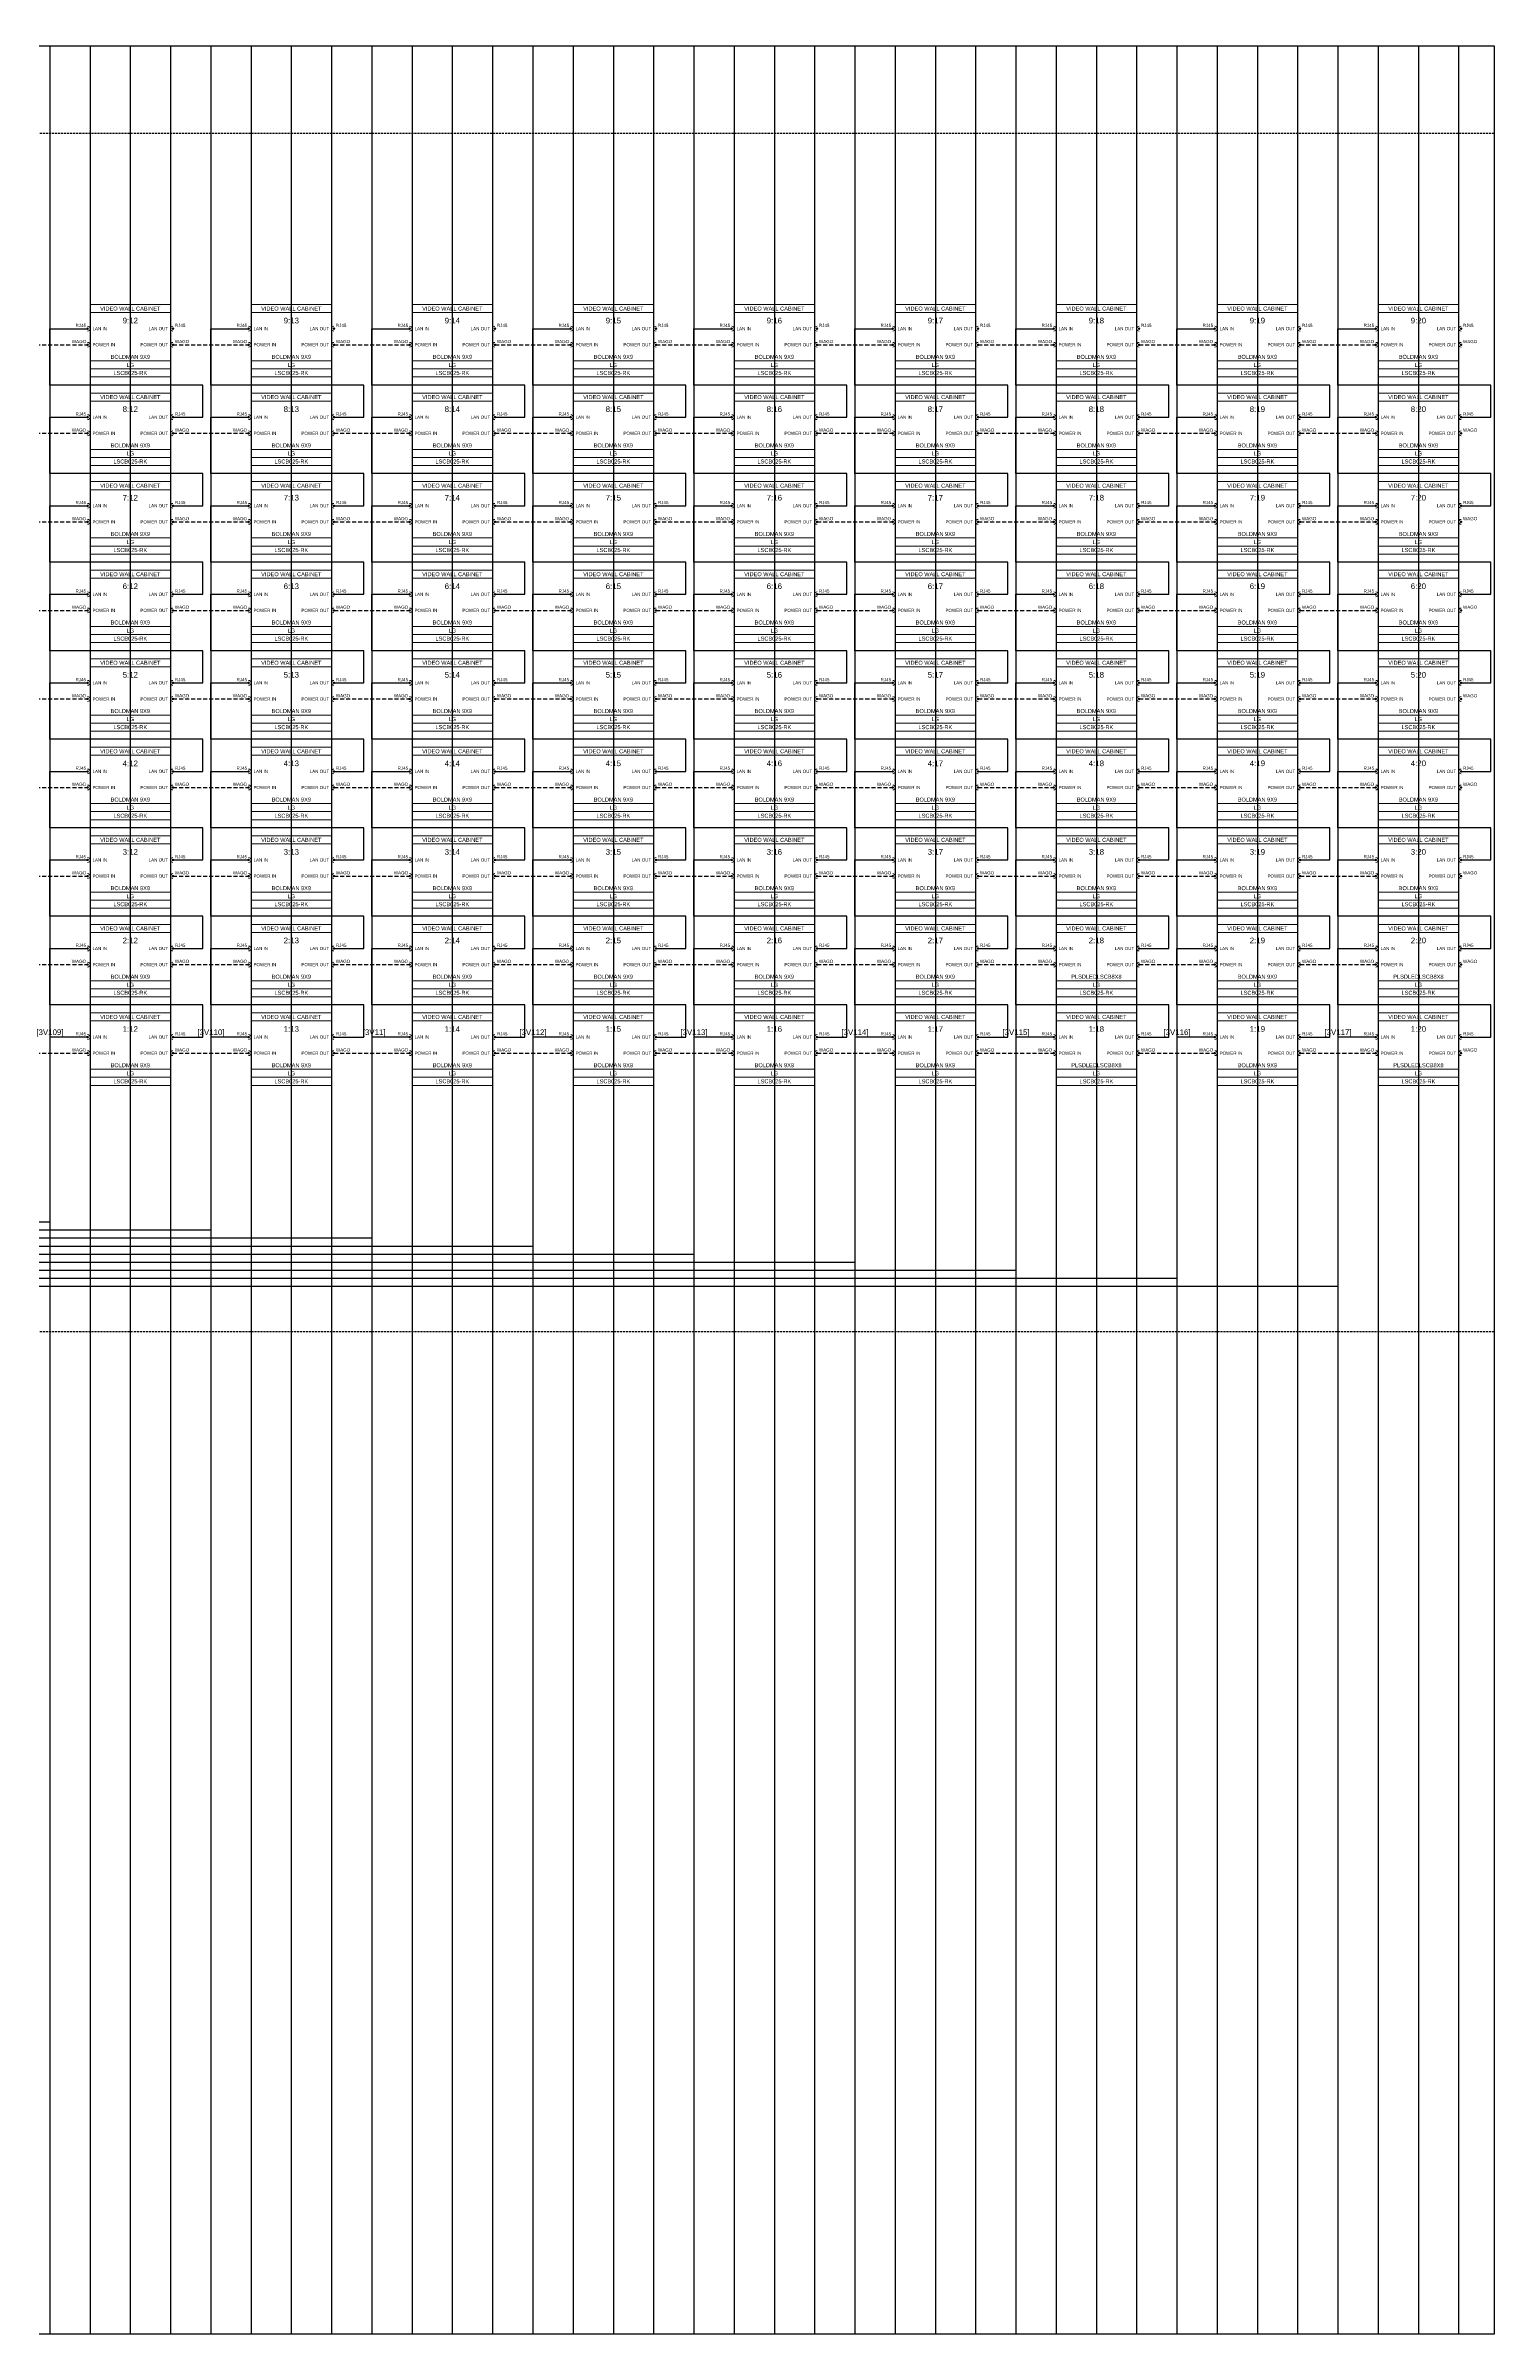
# Model space of a CAD drawing. Header units: millimetres. Extents: x -71336 to -35435, y -26189 to 22712.
# Drawn here: x -47351 to -46451, y -10971 to -9550 of the extents above; entities that cross this region are included whole.
import ezdxf
from ezdxf.enums import TextEntityAlignment as Align

# ---------------------------------------------------------------- set-up
doc = ezdxf.new("R2010")
doc.units = ezdxf.units.MM
doc.linetypes.add('DASHED', pattern=[0.75, 0.5, -0.25])
doc.linetypes.add('DASHED2', pattern=[0.375, 0.25, -0.125])
for name, color, linetype in [('SC - 3 Core Flex', 7, 'DASHED'), ('SC - Cat - Red - AV', 1, 'Continuous'), ('SC - Text', 7, 'Continuous')]:
    doc.layers.add(name, color=color, linetype=linetype)
doc.layers.add('SC - Equipment', color=7, linetype='Continuous', lineweight=13)
doc.layers.add('SC - Xlines', color=252, linetype='Continuous', plot=False)
doc.styles.get("Standard").update_dxf_attribs({"font": 'arial.ttf', "height": 35})

# ---------------------------------------------------------------- blocks, each defined once
blk = doc.blocks.new('LG LSCB025-RK - SCHEMATIC')
at = {"layer": 'SC - Equipment'}
for p, q in [((-25, 0), (25, 0)), ((-25, -45), (-25, 0)), ((25, 0), (25, -45)), ((25, -5), (-25, -5)), ((25, -35), (-25, -35)), ((25, -35), (-25, -35)), ((25, -40), (-25, -40)), ((25, -40), (-25, -40)), ((25, -40), (-25, -40)), ((25, -45), (-25, -45))]:
    blk.add_line(p, q, dxfattribs=at)
at = {"layer": 'SC - Equipment', "const_width": 0.7}
for points in [[(-26.1, -15, 1), (-26.9, -15, 1)], [(-26.1, -25, 1), (-26.9, -25, 1)], [(26.1, -15, -1), (26.9, -15, -1)], [(26.1, -25, -1), (26.9, -25, -1)]]:
    blk.add_lwpolyline(points, format="xyb", close=True, dxfattribs=at)
at = {"layer": 'SC - Equipment'}
for centre, start, end in [((-26.5, -15), 270, 90), ((26.5, -15), 90, 270), ((-26.5, -25), 270, 90), ((26.5, -25), 90, 270)]:
    blk.add_arc(centre, 1.5, start, end, dxfattribs=at)
at = {"ltscale": 5}
for tag, p in [('DESCRIPTION', (0, -2.5)), ('BRACKET', (0, -32.5)), ('MODEL', (0, -42.5)), ('MAKE', (0, -37.5))]:
    blk.add_attdef(tag, text='', height=2.5, dxfattribs=at).set_placement(p, align=Align.MIDDLE_CENTER)
at = {"ltscale": 5, "flags": 1}
for tag, p in [('ROOM_TYPE', (45, -5)), ('LOCATION', (45, -10)), ('RACK_EQUIPMENT_(Y/N)', (45, -15)), ('IP_(Y/N)', (45, -30)), ('AMP(@240V)', (45, -40)), ('WATT', (45, -45)), ('POE(WATT)', (45, -35)), ('WEIGHT(KG)', (45, -55)), ('BTU/H', (45, -50)), ('TRANSFORMER_TAPS', (45, -60))]:
    blk.add_attdef(tag, p, '', height=2.5, dxfattribs=at)
at = {"layer": 'SC - Equipment', "ltscale": 5, "char_height": 2}
for s, insert, width, attachment_point in [('RJ45', (-27.5, -13), 5.774, 6), ('LAN IN', (-23.5, -15), 23.5, 4), ('LAN OUT', (23.5, -15), 23.5, 6), ('RJ45', (27.7, -13), 3.746, 4), ('WAGO', (-27.5, -23), 5.774, 6), ('POWER IN', (-23.5, -25), 23.5, 4), ('POWER OUT', (23.5, -25), 23.5, 6), ('WAGO', (27.7, -23), 3.746, 4)]:
    blk.add_mtext(s, dxfattribs=dict(at, insert=insert, width=width, attachment_point=attachment_point))

msp = doc.modelspace()

# ---------------------------------------------------------------- linework, layer by layer
at = {"color": 31, "linetype": 'DASHED2', "ltscale": 5}
for p, q in [((-46451.06, -9604.215), (-48574.612, -9604.214)), ((-46451.06, -10348.666), (-48577.606, -10348.666))]:
    msp.add_line(p, q, dxfattribs=at)
at = {"layer": 'SC - 3 Core Flex', "ltscale": 5}
for points in [[(-47371.648, -9735.485), (-47324.648, -9735.485)], [(-47271.648, -9735.485), (-47224.648, -9735.485)], [(-47171.648, -9735.485), (-47124.648, -9735.485)], [(-47071.648, -9735.485), (-47024.648, -9735.485)], [(-46971.648, -9735.485), (-46924.648, -9735.485)], [(-46871.648, -9735.485), (-46824.648, -9735.485)], [(-46771.648, -9735.485), (-46724.648, -9735.485)], [(-46671.648, -9735.485), (-46624.648, -9735.485)], [(-46571.648, -9735.485), (-46524.648, -9735.485)], [(-47371.648, -9790.485), (-47324.648, -9790.485)], [(-47271.648, -9790.485), (-47224.648, -9790.485)], [(-47171.648, -9790.485), (-47124.648, -9790.485)], [(-47071.648, -9790.485), (-47024.648, -9790.485)], [(-46971.648, -9790.485), (-46924.648, -9790.485)], [(-46871.648, -9790.485), (-46824.648, -9790.485)], [(-46771.648, -9790.485), (-46724.648, -9790.485)], [(-46671.648, -9790.485), (-46624.648, -9790.485)], [(-46571.648, -9790.485), (-46524.648, -9790.485)], [(-47371.648, -9845.485), (-47324.648, -9845.485)], [(-47271.648, -9845.485), (-47224.648, -9845.485)], [(-47171.648, -9845.485), (-47124.648, -9845.485)], [(-47071.648, -9845.485), (-47024.648, -9845.485)], [(-46971.648, -9845.485), (-46924.648, -9845.485)], [(-46871.648, -9845.485), (-46824.648, -9845.485)], [(-46771.648, -9845.485), (-46724.648, -9845.485)], [(-46671.648, -9845.485), (-46624.648, -9845.485)], [(-46571.648, -9845.485), (-46524.648, -9845.485)], [(-47371.648, -9900.485), (-47324.648, -9900.485)], [(-47271.648, -9900.485), (-47224.648, -9900.485)], [(-47171.648, -9900.485), (-47124.648, -9900.485)], [(-47071.648, -9900.485), (-47024.648, -9900.485)], [(-46971.648, -9900.485), (-46924.648, -9900.485)], [(-46871.648, -9900.485), (-46824.648, -9900.485)], [(-46771.648, -9900.485), (-46724.648, -9900.485)], [(-46671.648, -9900.485), (-46624.648, -9900.485)], [(-46571.648, -9900.485), (-46524.648, -9900.485)], [(-47371.648, -9955.485), (-47324.648, -9955.485)], [(-47271.648, -9955.485), (-47224.648, -9955.485)], [(-47171.648, -9955.485), (-47124.648, -9955.485)], [(-47071.648, -9955.485), (-47024.648, -9955.485)], [(-46971.648, -9955.485), (-46924.648, -9955.485)], [(-46871.648, -9955.485), (-46824.648, -9955.485)], [(-46771.648, -9955.485), (-46724.648, -9955.485)], [(-46671.648, -9955.485), (-46624.648, -9955.485)], [(-46571.648, -9955.485), (-46524.648, -9955.485)], [(-47371.648, -10010.485), (-47324.648, -10010.485)], [(-47271.648, -10010.485), (-47224.648, -10010.485)], [(-47171.648, -10010.485), (-47124.648, -10010.485)], [(-47071.648, -10010.485), (-47024.648, -10010.485)], [(-46971.648, -10010.485), (-46924.648, -10010.485)], [(-46871.648, -10010.485), (-46824.648, -10010.485)], [(-46771.648, -10010.485), (-46724.648, -10010.485)], [(-46671.648, -10010.485), (-46624.648, -10010.485)], [(-46571.648, -10010.485), (-46524.648, -10010.485)], [(-47371.648, -10065.485), (-47324.648, -10065.485)], [(-47271.648, -10065.485), (-47224.648, -10065.485)], [(-47171.648, -10065.485), (-47124.648, -10065.485)], [(-47071.648, -10065.485), (-47024.648, -10065.485)], [(-46971.648, -10065.485), (-46924.648, -10065.485)], [(-46871.648, -10065.485), (-46824.648, -10065.485)], [(-46771.648, -10065.485), (-46724.648, -10065.485)], [(-46671.648, -10065.485), (-46624.648, -10065.485)], [(-46571.648, -10065.485), (-46524.648, -10065.485)], [(-47371.648, -10120.485), (-47324.648, -10120.485)], [(-47271.648, -10120.485), (-47224.648, -10120.485)], [(-47171.648, -10120.485), (-47124.648, -10120.485)], [(-47071.648, -10120.485), (-47024.648, -10120.485)], [(-46971.648, -10120.485), (-46924.648, -10120.485)], [(-46871.648, -10120.485), (-46824.648, -10120.485)], [(-46771.648, -10120.485), (-46724.648, -10120.485)], [(-46671.648, -10120.485), (-46624.648, -10120.485)], [(-46571.648, -10120.485), (-46524.648, -10120.485)], [(-47371.648, -10175.485), (-47324.648, -10175.485)], [(-47271.648, -10175.485), (-47224.648, -10175.485)], [(-47171.648, -10175.485), (-47124.648, -10175.485)], [(-47071.648, -10175.485), (-47024.648, -10175.485)], [(-46971.648, -10175.485), (-46924.648, -10175.485)], [(-46871.648, -10175.485), (-46824.648, -10175.485)], [(-46771.648, -10175.485), (-46724.648, -10175.485)], [(-46671.648, -10175.485), (-46624.648, -10175.485)], [(-46571.648, -10175.485), (-46524.648, -10175.485)]]:
    msp.add_lwpolyline(points, dxfattribs=at)
at = {"layer": 'SC - Cat - Red - AV', "ltscale": 5}
for points in [[(-47271.648, -9780.485), (-47253.148, -9780.485), (-47253.148, -9760.485), (-47348.148, -9760.485), (-47348.148, -9725.485), (-47324.648, -9725.485)], [(-47171.648, -9780.485), (-47153.148, -9780.485), (-47153.148, -9760.485), (-47248.148, -9760.485), (-47248.148, -9725.485), (-47224.648, -9725.485)], [(-47071.648, -9780.485), (-47053.148, -9780.485), (-47053.148, -9760.485), (-47148.148, -9760.485), (-47148.148, -9725.485), (-47124.648, -9725.485)], [(-46971.648, -9780.485), (-46953.148, -9780.485), (-46953.148, -9760.485), (-47048.148, -9760.485), (-47048.148, -9725.485), (-47024.648, -9725.485)], [(-46871.648, -9780.485), (-46853.148, -9780.485), (-46853.148, -9760.485), (-46948.148, -9760.485), (-46948.148, -9725.485), (-46924.648, -9725.485)], [(-46771.648, -9780.485), (-46753.148, -9780.485), (-46753.148, -9760.485), (-46848.148, -9760.485), (-46848.148, -9725.485), (-46824.648, -9725.485)], [(-46671.648, -9780.485), (-46653.148, -9780.485), (-46653.148, -9760.485), (-46748.148, -9760.485), (-46748.148, -9725.485), (-46724.648, -9725.485)], [(-46571.648, -9780.485), (-46553.148, -9780.485), (-46553.148, -9760.485), (-46648.148, -9760.485), (-46648.148, -9725.485), (-46624.648, -9725.485)], [(-46471.648, -9780.485), (-46453.148, -9780.485), (-46453.148, -9760.485), (-46548.148, -9760.485), (-46548.148, -9725.485), (-46524.648, -9725.485)], [(-47271.648, -9835.485), (-47253.148, -9835.485), (-47253.148, -9815.485), (-47348.148, -9815.485), (-47348.148, -9780.485), (-47324.648, -9780.485)], [(-47171.648, -9835.485), (-47153.148, -9835.485), (-47153.148, -9815.485), (-47248.148, -9815.485), (-47248.148, -9780.485), (-47224.648, -9780.485)], [(-47071.648, -9835.485), (-47053.148, -9835.485), (-47053.148, -9815.485), (-47148.148, -9815.485), (-47148.148, -9780.485), (-47124.648, -9780.485)], [(-46971.648, -9835.485), (-46953.148, -9835.485), (-46953.148, -9815.485), (-47048.148, -9815.485), (-47048.148, -9780.485), (-47024.648, -9780.485)], [(-46871.648, -9835.485), (-46853.148, -9835.485), (-46853.148, -9815.485), (-46948.148, -9815.485), (-46948.148, -9780.485), (-46924.648, -9780.485)], [(-46771.648, -9835.485), (-46753.148, -9835.485), (-46753.148, -9815.485), (-46848.148, -9815.485), (-46848.148, -9780.485), (-46824.648, -9780.485)], [(-46671.648, -9835.485), (-46653.148, -9835.485), (-46653.148, -9815.485), (-46748.148, -9815.485), (-46748.148, -9780.485), (-46724.648, -9780.485)], [(-46571.648, -9835.485), (-46553.148, -9835.485), (-46553.148, -9815.485), (-46648.148, -9815.485), (-46648.148, -9780.485), (-46624.648, -9780.485)], [(-46471.648, -9835.485), (-46453.148, -9835.485), (-46453.148, -9815.485), (-46548.148, -9815.485), (-46548.148, -9780.485), (-46524.648, -9780.485)], [(-47271.648, -9890.485), (-47253.148, -9890.485), (-47253.148, -9870.485), (-47348.148, -9870.485), (-47348.148, -9835.485), (-47324.648, -9835.485)], [(-47171.648, -9890.485), (-47153.148, -9890.485), (-47153.148, -9870.485), (-47248.148, -9870.485), (-47248.148, -9835.485), (-47224.648, -9835.485)], [(-47071.648, -9890.485), (-47053.148, -9890.485), (-47053.148, -9870.485), (-47148.148, -9870.485), (-47148.148, -9835.485), (-47124.648, -9835.485)], [(-46971.648, -9890.485), (-46953.148, -9890.485), (-46953.148, -9870.485), (-47048.148, -9870.485), (-47048.148, -9835.485), (-47024.648, -9835.485)], [(-46871.648, -9890.485), (-46853.148, -9890.485), (-46853.148, -9870.485), (-46948.148, -9870.485), (-46948.148, -9835.485), (-46924.648, -9835.485)], [(-46771.648, -9890.485), (-46753.148, -9890.485), (-46753.148, -9870.485), (-46848.148, -9870.485), (-46848.148, -9835.485), (-46824.648, -9835.485)], [(-46671.648, -9890.485), (-46653.148, -9890.485), (-46653.148, -9870.485), (-46748.148, -9870.485), (-46748.148, -9835.485), (-46724.648, -9835.485)], [(-46571.648, -9890.485), (-46553.148, -9890.485), (-46553.148, -9870.485), (-46648.148, -9870.485), (-46648.148, -9835.485), (-46624.648, -9835.485)], [(-46471.648, -9890.485), (-46453.148, -9890.485), (-46453.148, -9870.485), (-46548.148, -9870.485), (-46548.148, -9835.485), (-46524.648, -9835.485)], [(-47271.648, -9945.485), (-47253.148, -9945.485), (-47253.148, -9925.485), (-47348.148, -9925.485), (-47348.148, -9890.485), (-47324.648, -9890.485)], [(-47171.648, -9945.485), (-47153.148, -9945.485), (-47153.148, -9925.485), (-47248.148, -9925.485), (-47248.148, -9890.485), (-47224.648, -9890.485)], [(-47071.648, -9945.485), (-47053.148, -9945.485), (-47053.148, -9925.485), (-47148.148, -9925.485), (-47148.148, -9890.485), (-47124.648, -9890.485)], [(-46971.648, -9945.485), (-46953.148, -9945.485), (-46953.148, -9925.485), (-47048.148, -9925.485), (-47048.148, -9890.485), (-47024.648, -9890.485)], [(-46871.648, -9945.485), (-46853.148, -9945.485), (-46853.148, -9925.485), (-46948.148, -9925.485), (-46948.148, -9890.485), (-46924.648, -9890.485)], [(-46771.648, -9945.485), (-46753.148, -9945.485), (-46753.148, -9925.485), (-46848.148, -9925.485), (-46848.148, -9890.485), (-46824.648, -9890.485)], [(-46671.648, -9945.485), (-46653.148, -9945.485), (-46653.148, -9925.485), (-46748.148, -9925.485), (-46748.148, -9890.485), (-46724.648, -9890.485)], [(-46571.648, -9945.485), (-46553.148, -9945.485), (-46553.148, -9925.485), (-46648.148, -9925.485), (-46648.148, -9890.485), (-46624.648, -9890.485)], [(-46471.648, -9945.485), (-46453.148, -9945.485), (-46453.148, -9925.485), (-46548.148, -9925.485), (-46548.148, -9890.485), (-46524.648, -9890.485)], [(-47271.648, -10000.485), (-47253.148, -10000.485), (-47253.148, -9980.485), (-47348.148, -9980.485), (-47348.148, -9945.485), (-47324.648, -9945.485)], [(-47171.648, -10000.485), (-47153.148, -10000.485), (-47153.148, -9980.485), (-47248.148, -9980.485), (-47248.148, -9945.485), (-47224.648, -9945.485)], [(-47071.648, -10000.485), (-47053.148, -10000.485), (-47053.148, -9980.485), (-47148.148, -9980.485), (-47148.148, -9945.485), (-47124.648, -9945.485)], [(-46971.648, -10000.485), (-46953.148, -10000.485), (-46953.148, -9980.485), (-47048.148, -9980.485), (-47048.148, -9945.485), (-47024.648, -9945.485)], [(-46871.648, -10000.485), (-46853.148, -10000.485), (-46853.148, -9980.485), (-46948.148, -9980.485), (-46948.148, -9945.485), (-46924.648, -9945.485)], [(-46771.648, -10000.485), (-46753.148, -10000.485), (-46753.148, -9980.485), (-46848.148, -9980.485), (-46848.148, -9945.485), (-46824.648, -9945.485)], [(-46671.648, -10000.485), (-46653.148, -10000.485), (-46653.148, -9980.485), (-46748.148, -9980.485), (-46748.148, -9945.485), (-46724.648, -9945.485)], [(-46571.648, -10000.485), (-46553.148, -10000.485), (-46553.148, -9980.485), (-46648.148, -9980.485), (-46648.148, -9945.485), (-46624.648, -9945.485)], [(-46471.648, -10000.485), (-46453.148, -10000.485), (-46453.148, -9980.485), (-46548.148, -9980.485), (-46548.148, -9945.485), (-46524.648, -9945.485)], [(-47271.648, -10055.485), (-47253.148, -10055.485), (-47253.148, -10035.485), (-47348.148, -10035.485), (-47348.148, -10000.485), (-47324.648, -10000.485)], [(-47171.648, -10055.485), (-47153.148, -10055.485), (-47153.148, -10035.485), (-47248.148, -10035.485), (-47248.148, -10000.485), (-47224.648, -10000.485)], [(-47071.648, -10055.485), (-47053.148, -10055.485), (-47053.148, -10035.485), (-47148.148, -10035.485), (-47148.148, -10000.485), (-47124.648, -10000.485)], [(-46971.648, -10055.485), (-46953.148, -10055.485), (-46953.148, -10035.485), (-47048.148, -10035.485), (-47048.148, -10000.485), (-47024.648, -10000.485)], [(-46871.648, -10055.485), (-46853.148, -10055.485), (-46853.148, -10035.485), (-46948.148, -10035.485), (-46948.148, -10000.485), (-46924.648, -10000.485)], [(-46771.648, -10055.485), (-46753.148, -10055.485), (-46753.148, -10035.485), (-46848.148, -10035.485), (-46848.148, -10000.485), (-46824.648, -10000.485)], [(-46671.648, -10055.485), (-46653.148, -10055.485), (-46653.148, -10035.485), (-46748.148, -10035.485), (-46748.148, -10000.485), (-46724.648, -10000.485)], [(-46571.648, -10055.485), (-46553.148, -10055.485), (-46553.148, -10035.485), (-46648.148, -10035.485), (-46648.148, -10000.485), (-46624.648, -10000.485)], [(-46471.648, -10055.485), (-46453.148, -10055.485), (-46453.148, -10035.485), (-46548.148, -10035.485), (-46548.148, -10000.485), (-46524.648, -10000.485)], [(-47271.648, -10110.485), (-47253.148, -10110.485), (-47253.148, -10090.485), (-47348.148, -10090.485), (-47348.148, -10055.485), (-47324.648, -10055.485)], [(-47171.648, -10110.485), (-47153.148, -10110.485), (-47153.148, -10090.485), (-47248.148, -10090.485), (-47248.148, -10055.485), (-47224.648, -10055.485)], [(-47071.648, -10110.485), (-47053.148, -10110.485), (-47053.148, -10090.485), (-47148.148, -10090.485), (-47148.148, -10055.485), (-47124.648, -10055.485)], [(-46971.648, -10110.485), (-46953.148, -10110.485), (-46953.148, -10090.485), (-47048.148, -10090.485), (-47048.148, -10055.485), (-47024.648, -10055.485)], [(-46871.648, -10110.485), (-46853.148, -10110.485), (-46853.148, -10090.485), (-46948.148, -10090.485), (-46948.148, -10055.485), (-46924.648, -10055.485)], [(-46771.648, -10110.485), (-46753.148, -10110.485), (-46753.148, -10090.485), (-46848.148, -10090.485), (-46848.148, -10055.485), (-46824.648, -10055.485)], [(-46671.648, -10110.485), (-46653.148, -10110.485), (-46653.148, -10090.485), (-46748.148, -10090.485), (-46748.148, -10055.485), (-46724.648, -10055.485)], [(-46571.648, -10110.485), (-46553.148, -10110.485), (-46553.148, -10090.485), (-46648.148, -10090.485), (-46648.148, -10055.485), (-46624.648, -10055.485)], [(-46471.648, -10110.485), (-46453.148, -10110.485), (-46453.148, -10090.485), (-46548.148, -10090.485), (-46548.148, -10055.485), (-46524.648, -10055.485)], [(-47271.648, -10165.485), (-47253.148, -10165.485), (-47253.148, -10145.485), (-47348.148, -10145.485), (-47348.148, -10110.485), (-47324.648, -10110.485)], [(-47171.648, -10165.485), (-47153.148, -10165.485), (-47153.148, -10145.485), (-47248.148, -10145.485), (-47248.148, -10110.485), (-47224.648, -10110.485)], [(-47071.648, -10165.485), (-47053.148, -10165.485), (-47053.148, -10145.485), (-47148.148, -10145.485), (-47148.148, -10110.485), (-47124.648, -10110.485)], [(-46971.648, -10165.485), (-46953.148, -10165.485), (-46953.148, -10145.485), (-47048.148, -10145.485), (-47048.148, -10110.485), (-47024.648, -10110.485)], [(-46871.648, -10165.485), (-46853.148, -10165.485), (-46853.148, -10145.485), (-46948.148, -10145.485), (-46948.148, -10110.485), (-46924.648, -10110.485)], [(-46771.648, -10165.485), (-46753.148, -10165.485), (-46753.148, -10145.485), (-46848.148, -10145.485), (-46848.148, -10110.485), (-46824.648, -10110.485)], [(-46671.648, -10165.485), (-46653.148, -10165.485), (-46653.148, -10145.485), (-46748.148, -10145.485), (-46748.148, -10110.485), (-46724.648, -10110.485)], [(-46571.648, -10165.485), (-46553.148, -10165.485), (-46553.148, -10145.485), (-46648.148, -10145.485), (-46648.148, -10110.485), (-46624.648, -10110.485)], [(-46471.648, -10165.485), (-46453.148, -10165.485), (-46453.148, -10145.485), (-46548.148, -10145.485), (-46548.148, -10110.485), (-46524.648, -10110.485)], [(-47324.648, -10165.485), (-47348.148, -10165.485), (-47348.148, -10280.486), (-48523.148, -10280.485)], [(-47224.648, -10165.485), (-47248.148, -10165.485), (-47248.148, -10285.486), (-48523.148, -10285.485)], [(-47024.648, -10165.485), (-47048.148, -10165.485), (-47048.148, -10295.486), (-48523.148, -10295.485)], [(-46724.648, -10165.485), (-46748.148, -10165.485), (-46748.148, -10310.486), (-48523.148, -10310.485)], [(-46624.648, -10165.485), (-46648.148, -10165.485), (-46648.148, -10315.486), (-48523.148, -10315.485)], [(-46524.648, -10165.485), (-46548.148, -10165.485), (-46548.148, -10320.486), (-48523.148, -10320.485)], [(-47124.648, -10165.486), (-47148.148, -10165.486), (-47148.148, -10290.487), (-48523.148, -10290.486)], [(-46924.648, -10165.486), (-46948.148, -10165.486), (-46948.148, -10300.487), (-48523.148, -10300.486)], [(-46824.648, -10165.486), (-46848.148, -10165.486), (-46848.148, -10305.487), (-48523.148, -10305.486)]]:
    msp.add_lwpolyline(points, dxfattribs=at)
at = {"layer": 'SC - Xlines', "ltscale": 5, "transparency": 33554687}
msp.add_lwpolyline([(-48745.154, -9549.767), (-46451.06, -9549.767), (-46451.06, -10971.189), (-48745.154, -10971.189)], close=True, dxfattribs=at)
msp.add_lwpolyline([(-48745.154, -9549.767), (-46451.06, -9549.767), (-46451.06, -10971.189), (-48745.154, -10971.189)], close=True, dxfattribs=at)
at = {"layer": 'SC - Xlines', "ltscale": 5}
for points in [[(-47348.148, -9549.767), (-47348.148, -10971.189)], [(-47298.148, -9549.767), (-47298.148, -10971.189)], [(-47248.148, -9549.767), (-47248.148, -10971.189)], [(-47198.148, -9549.767), (-47198.148, -10971.189)], [(-47148.148, -9549.767), (-47148.148, -10971.189)], [(-47098.148, -9549.767), (-47098.148, -10971.189)], [(-47048.148, -9549.767), (-47048.148, -10971.189)], [(-46998.148, -9549.767), (-46998.148, -10971.189)], [(-46948.148, -9549.767), (-46948.148, -10971.189)], [(-46898.148, -9549.767), (-46898.148, -10971.189)], [(-46848.148, -9549.767), (-46848.148, -10971.189)], [(-46798.148, -9549.767), (-46798.148, -10971.189)], [(-46748.148, -9549.767), (-46748.148, -10971.189)], [(-46698.148, -9549.767), (-46698.148, -10971.189)], [(-46648.148, -9549.767), (-46648.148, -10971.189)], [(-46598.148, -9549.767), (-46598.148, -10971.189)], [(-46548.148, -9549.767), (-46548.148, -10971.189)], [(-46498.148, -9549.767), (-46498.148, -10971.189)], [(-46451.06, -9549.767), (-46451.06, -10971.189)]]:
    msp.add_lwpolyline(points, dxfattribs=at)
at = {"layer": 'SC - Xlines', "color": 250, "ltscale": 5}
for points in [[(-47323.148, -9549.767), (-47323.148, -10971.189)], [(-47273.148, -9549.767), (-47273.148, -10971.189)], [(-47223.148, -9549.767), (-47223.148, -10971.189)], [(-47173.148, -9549.767), (-47173.148, -10971.189)], [(-47123.148, -9549.767), (-47123.148, -10971.189)], [(-47073.148, -9549.767), (-47073.148, -10971.189)], [(-47023.148, -9549.767), (-47023.148, -10971.189)], [(-46973.148, -9549.767), (-46973.148, -10971.189)], [(-46923.148, -9549.767), (-46923.148, -10971.189)], [(-46873.148, -9549.767), (-46873.148, -10971.189)], [(-46823.148, -9549.767), (-46823.148, -10971.189)], [(-46773.148, -9549.767), (-46773.148, -10971.189)], [(-46723.148, -9549.767), (-46723.148, -10971.189)], [(-46673.148, -9549.767), (-46673.148, -10971.189)], [(-46623.148, -9549.767), (-46623.148, -10971.189)], [(-46573.148, -9549.767), (-46573.148, -10971.189)], [(-46523.148, -9549.767), (-46523.148, -10971.189)], [(-46473.148, -9549.767), (-46473.148, -10971.189)]]:
    msp.add_lwpolyline(points, dxfattribs=at)

# ---------------------------------------------------------------- block references
at = {"ltscale": 5}
for p, values in [((-47298.148, -9710.485), {'DESCRIPTION': 'VIDEO WALL CABINET', 'MAKE': 'LG', 'MODEL': 'LSCB025-RK', 'BRACKET': 'BOLDMAN 9X9'}), ((-47198.148, -9710.485), {'DESCRIPTION': 'VIDEO WALL CABINET', 'MAKE': 'LG', 'MODEL': 'LSCB025-RK', 'BRACKET': 'BOLDMAN 9X9'}), ((-47098.148, -9710.485), {'DESCRIPTION': 'VIDEO WALL CABINET', 'MAKE': 'LG', 'MODEL': 'LSCB025-RK', 'BRACKET': 'BOLDMAN 9X9'}), ((-46998.148, -9710.485), {'DESCRIPTION': 'VIDEO WALL CABINET', 'MAKE': 'LG', 'MODEL': 'LSCB025-RK', 'BRACKET': 'BOLDMAN 9X9'}), ((-46898.148, -9710.485), {'DESCRIPTION': 'VIDEO WALL CABINET', 'MAKE': 'LG', 'MODEL': 'LSCB025-RK', 'BRACKET': 'BOLDMAN 9X9'}), ((-46798.148, -9710.485), {'DESCRIPTION': 'VIDEO WALL CABINET', 'MAKE': 'LG', 'MODEL': 'LSCB025-RK', 'BRACKET': 'BOLDMAN 9X9'}), ((-46698.148, -9710.485), {'DESCRIPTION': 'VIDEO WALL CABINET', 'MAKE': 'LG', 'MODEL': 'LSCB025-RK', 'BRACKET': 'BOLDMAN 9X9'}), ((-46598.148, -9710.485), {'DESCRIPTION': 'VIDEO WALL CABINET', 'MAKE': 'LG', 'MODEL': 'LSCB025-RK', 'BRACKET': 'BOLDMAN 9X9'}), ((-46498.148, -9710.485), {'DESCRIPTION': 'VIDEO WALL CABINET', 'MAKE': 'LG', 'MODEL': 'LSCB025-RK', 'BRACKET': 'BOLDMAN 9X9'}), ((-47298.148, -9765.485), {'DESCRIPTION': 'VIDEO WALL CABINET', 'MAKE': 'LG', 'MODEL': 'LSCB025-RK', 'BRACKET': 'BOLDMAN 9X9'}), ((-47198.148, -9765.485), {'DESCRIPTION': 'VIDEO WALL CABINET', 'MAKE': 'LG', 'MODEL': 'LSCB025-RK', 'BRACKET': 'BOLDMAN 9X9'}), ((-47098.148, -9765.485), {'DESCRIPTION': 'VIDEO WALL CABINET', 'MAKE': 'LG', 'MODEL': 'LSCB025-RK', 'BRACKET': 'BOLDMAN 9X9'}), ((-46998.148, -9765.485), {'DESCRIPTION': 'VIDEO WALL CABINET', 'MAKE': 'LG', 'MODEL': 'LSCB025-RK', 'BRACKET': 'BOLDMAN 9X9'}), ((-46898.148, -9765.485), {'DESCRIPTION': 'VIDEO WALL CABINET', 'MAKE': 'LG', 'MODEL': 'LSCB025-RK', 'BRACKET': 'BOLDMAN 9X9'}), ((-46798.148, -9765.485), {'DESCRIPTION': 'VIDEO WALL CABINET', 'MAKE': 'LG', 'MODEL': 'LSCB025-RK', 'BRACKET': 'BOLDMAN 9X9'}), ((-46698.148, -9765.485), {'DESCRIPTION': 'VIDEO WALL CABINET', 'MAKE': 'LG', 'MODEL': 'LSCB025-RK', 'BRACKET': 'BOLDMAN 9X9'}), ((-46598.148, -9765.485), {'DESCRIPTION': 'VIDEO WALL CABINET', 'MAKE': 'LG', 'MODEL': 'LSCB025-RK', 'BRACKET': 'BOLDMAN 9X9'}), ((-46498.148, -9765.485), {'DESCRIPTION': 'VIDEO WALL CABINET', 'MAKE': 'LG', 'MODEL': 'LSCB025-RK', 'BRACKET': 'BOLDMAN 9X9'}), ((-47298.148, -9820.485), {'DESCRIPTION': 'VIDEO WALL CABINET', 'MAKE': 'LG', 'MODEL': 'LSCB025-RK', 'BRACKET': 'BOLDMAN 9X9'}), ((-47198.148, -9820.485), {'DESCRIPTION': 'VIDEO WALL CABINET', 'MAKE': 'LG', 'MODEL': 'LSCB025-RK', 'BRACKET': 'BOLDMAN 9X9'}), ((-47098.148, -9820.485), {'DESCRIPTION': 'VIDEO WALL CABINET', 'MAKE': 'LG', 'MODEL': 'LSCB025-RK', 'BRACKET': 'BOLDMAN 9X9'}), ((-46998.148, -9820.485), {'DESCRIPTION': 'VIDEO WALL CABINET', 'MAKE': 'LG', 'MODEL': 'LSCB025-RK', 'BRACKET': 'BOLDMAN 9X9'}), ((-46898.148, -9820.485), {'DESCRIPTION': 'VIDEO WALL CABINET', 'MAKE': 'LG', 'MODEL': 'LSCB025-RK', 'BRACKET': 'BOLDMAN 9X9'}), ((-46798.148, -9820.485), {'DESCRIPTION': 'VIDEO WALL CABINET', 'MAKE': 'LG', 'MODEL': 'LSCB025-RK', 'BRACKET': 'BOLDMAN 9X9'}), ((-46698.148, -9820.485), {'DESCRIPTION': 'VIDEO WALL CABINET', 'MAKE': 'LG', 'MODEL': 'LSCB025-RK', 'BRACKET': 'BOLDMAN 9X9'}), ((-46598.148, -9820.485), {'DESCRIPTION': 'VIDEO WALL CABINET', 'MAKE': 'LG', 'MODEL': 'LSCB025-RK', 'BRACKET': 'BOLDMAN 9X9'}), ((-46498.148, -9820.485), {'DESCRIPTION': 'VIDEO WALL CABINET', 'MAKE': 'LG', 'MODEL': 'LSCB025-RK', 'BRACKET': 'BOLDMAN 9X9'}), ((-47298.148, -9875.485), {'DESCRIPTION': 'VIDEO WALL CABINET', 'MAKE': 'LG', 'MODEL': 'LSCB025-RK', 'BRACKET': 'BOLDMAN 9X9'}), ((-47198.148, -9875.485), {'DESCRIPTION': 'VIDEO WALL CABINET', 'MAKE': 'LG', 'MODEL': 'LSCB025-RK', 'BRACKET': 'BOLDMAN 9X9'}), ((-47098.148, -9875.485), {'DESCRIPTION': 'VIDEO WALL CABINET', 'MAKE': 'LG', 'MODEL': 'LSCB025-RK', 'BRACKET': 'BOLDMAN 9X9'}), ((-46998.148, -9875.485), {'DESCRIPTION': 'VIDEO WALL CABINET', 'MAKE': 'LG', 'MODEL': 'LSCB025-RK', 'BRACKET': 'BOLDMAN 9X9'}), ((-46898.148, -9875.485), {'DESCRIPTION': 'VIDEO WALL CABINET', 'MAKE': 'LG', 'MODEL': 'LSCB025-RK', 'BRACKET': 'BOLDMAN 9X9'}), ((-46798.148, -9875.485), {'DESCRIPTION': 'VIDEO WALL CABINET', 'MAKE': 'LG', 'MODEL': 'LSCB025-RK', 'BRACKET': 'BOLDMAN 9X9'}), ((-46698.148, -9875.485), {'DESCRIPTION': 'VIDEO WALL CABINET', 'MAKE': 'LG', 'MODEL': 'LSCB025-RK', 'BRACKET': 'BOLDMAN 9X9'}), ((-46598.148, -9875.485), {'DESCRIPTION': 'VIDEO WALL CABINET', 'MAKE': 'LG', 'MODEL': 'LSCB025-RK', 'BRACKET': 'BOLDMAN 9X9'}), ((-46498.148, -9875.485), {'DESCRIPTION': 'VIDEO WALL CABINET', 'MAKE': 'LG', 'MODEL': 'LSCB025-RK', 'BRACKET': 'BOLDMAN 9X9'}), ((-47298.148, -9930.485), {'DESCRIPTION': 'VIDEO WALL CABINET', 'MAKE': 'LG', 'MODEL': 'LSCB025-RK', 'BRACKET': 'BOLDMAN 9X9'}), ((-47198.148, -9930.485), {'DESCRIPTION': 'VIDEO WALL CABINET', 'MAKE': 'LG', 'MODEL': 'LSCB025-RK', 'BRACKET': 'BOLDMAN 9X9'}), ((-47098.148, -9930.485), {'DESCRIPTION': 'VIDEO WALL CABINET', 'MAKE': 'LG', 'MODEL': 'LSCB025-RK', 'BRACKET': 'BOLDMAN 9X9'}), ((-46998.148, -9930.485), {'DESCRIPTION': 'VIDEO WALL CABINET', 'MAKE': 'LG', 'MODEL': 'LSCB025-RK', 'BRACKET': 'BOLDMAN 9X9'}), ((-46898.148, -9930.485), {'DESCRIPTION': 'VIDEO WALL CABINET', 'MAKE': 'LG', 'MODEL': 'LSCB025-RK', 'BRACKET': 'BOLDMAN 9X9'}), ((-46798.148, -9930.485), {'DESCRIPTION': 'VIDEO WALL CABINET', 'MAKE': 'LG', 'MODEL': 'LSCB025-RK', 'BRACKET': 'BOLDMAN 9X9'}), ((-46698.148, -9930.485), {'DESCRIPTION': 'VIDEO WALL CABINET', 'MAKE': 'LG', 'MODEL': 'LSCB025-RK', 'BRACKET': 'BOLDMAN 9X9'}), ((-46598.148, -9930.485), {'DESCRIPTION': 'VIDEO WALL CABINET', 'MAKE': 'LG', 'MODEL': 'LSCB025-RK', 'BRACKET': 'BOLDMAN 9X9'}), ((-46498.148, -9930.485), {'DESCRIPTION': 'VIDEO WALL CABINET', 'MAKE': 'LG', 'MODEL': 'LSCB025-RK', 'BRACKET': 'BOLDMAN 9X9'}), ((-47298.148, -9985.485), {'DESCRIPTION': 'VIDEO WALL CABINET', 'MAKE': 'LG', 'MODEL': 'LSCB025-RK', 'BRACKET': 'BOLDMAN 9X9'}), ((-47198.148, -9985.485), {'DESCRIPTION': 'VIDEO WALL CABINET', 'MAKE': 'LG', 'MODEL': 'LSCB025-RK', 'BRACKET': 'BOLDMAN 9X9'}), ((-47098.148, -9985.485), {'DESCRIPTION': 'VIDEO WALL CABINET', 'MAKE': 'LG', 'MODEL': 'LSCB025-RK', 'BRACKET': 'BOLDMAN 9X9'}), ((-46998.148, -9985.485), {'DESCRIPTION': 'VIDEO WALL CABINET', 'MAKE': 'LG', 'MODEL': 'LSCB025-RK', 'BRACKET': 'BOLDMAN 9X9'}), ((-46898.148, -9985.485), {'DESCRIPTION': 'VIDEO WALL CABINET', 'MAKE': 'LG', 'MODEL': 'LSCB025-RK', 'BRACKET': 'BOLDMAN 9X9'}), ((-46798.148, -9985.485), {'DESCRIPTION': 'VIDEO WALL CABINET', 'MAKE': 'LG', 'MODEL': 'LSCB025-RK', 'BRACKET': 'BOLDMAN 9X9'}), ((-46698.148, -9985.485), {'DESCRIPTION': 'VIDEO WALL CABINET', 'MAKE': 'LG', 'MODEL': 'LSCB025-RK', 'BRACKET': 'BOLDMAN 9X9'}), ((-46598.148, -9985.485), {'DESCRIPTION': 'VIDEO WALL CABINET', 'MAKE': 'LG', 'MODEL': 'LSCB025-RK', 'BRACKET': 'BOLDMAN 9X9'}), ((-46498.148, -9985.485), {'DESCRIPTION': 'VIDEO WALL CABINET', 'MAKE': 'LG', 'MODEL': 'LSCB025-RK', 'BRACKET': 'BOLDMAN 9X9'}), ((-47298.148, -10040.485), {'DESCRIPTION': 'VIDEO WALL CABINET', 'MAKE': 'LG', 'MODEL': 'LSCB025-RK', 'BRACKET': 'BOLDMAN 9X9'}), ((-47198.148, -10040.485), {'DESCRIPTION': 'VIDEO WALL CABINET', 'MAKE': 'LG', 'MODEL': 'LSCB025-RK', 'BRACKET': 'BOLDMAN 9X9'}), ((-47098.148, -10040.485), {'DESCRIPTION': 'VIDEO WALL CABINET', 'MAKE': 'LG', 'MODEL': 'LSCB025-RK', 'BRACKET': 'BOLDMAN 9X9'}), ((-46998.148, -10040.485), {'DESCRIPTION': 'VIDEO WALL CABINET', 'MAKE': 'LG', 'MODEL': 'LSCB025-RK', 'BRACKET': 'BOLDMAN 9X9'}), ((-46898.148, -10040.485), {'DESCRIPTION': 'VIDEO WALL CABINET', 'MAKE': 'LG', 'MODEL': 'LSCB025-RK', 'BRACKET': 'BOLDMAN 9X9'}), ((-46798.148, -10040.485), {'DESCRIPTION': 'VIDEO WALL CABINET', 'MAKE': 'LG', 'MODEL': 'LSCB025-RK', 'BRACKET': 'BOLDMAN 9X9'}), ((-46698.148, -10040.485), {'DESCRIPTION': 'VIDEO WALL CABINET', 'MAKE': 'LG', 'MODEL': 'LSCB025-RK', 'BRACKET': 'BOLDMAN 9X9'}), ((-46598.148, -10040.485), {'DESCRIPTION': 'VIDEO WALL CABINET', 'MAKE': 'LG', 'MODEL': 'LSCB025-RK', 'BRACKET': 'BOLDMAN 9X9'}), ((-46498.148, -10040.485), {'DESCRIPTION': 'VIDEO WALL CABINET', 'MAKE': 'LG', 'MODEL': 'LSCB025-RK', 'BRACKET': 'BOLDMAN 9X9'}), ((-47298.148, -10095.485), {'DESCRIPTION': 'VIDEO WALL CABINET', 'MAKE': 'LG', 'MODEL': 'LSCB025-RK', 'BRACKET': 'BOLDMAN 9X9'}), ((-47198.148, -10095.485), {'DESCRIPTION': 'VIDEO WALL CABINET', 'MAKE': 'LG', 'MODEL': 'LSCB025-RK', 'BRACKET': 'BOLDMAN 9X9'}), ((-47098.148, -10095.485), {'DESCRIPTION': 'VIDEO WALL CABINET', 'MAKE': 'LG', 'MODEL': 'LSCB025-RK', 'BRACKET': 'BOLDMAN 9X9'}), ((-46998.148, -10095.485), {'DESCRIPTION': 'VIDEO WALL CABINET', 'MAKE': 'LG', 'MODEL': 'LSCB025-RK', 'BRACKET': 'BOLDMAN 9X9'}), ((-46898.148, -10095.485), {'DESCRIPTION': 'VIDEO WALL CABINET', 'MAKE': 'LG', 'MODEL': 'LSCB025-RK', 'BRACKET': 'BOLDMAN 9X9'}), ((-46798.148, -10095.485), {'DESCRIPTION': 'VIDEO WALL CABINET', 'MAKE': 'LG', 'MODEL': 'LSCB025-RK', 'BRACKET': 'BOLDMAN 9X9'}), ((-46698.148, -10095.485), {'DESCRIPTION': 'VIDEO WALL CABINET', 'MAKE': 'LG', 'MODEL': 'LSCB025-RK', 'BRACKET': 'PLSDLEDLSCB8X8'}), ((-46598.148, -10095.485), {'DESCRIPTION': 'VIDEO WALL CABINET', 'MAKE': 'LG', 'MODEL': 'LSCB025-RK', 'BRACKET': 'BOLDMAN 9X9'}), ((-46498.148, -10095.485), {'DESCRIPTION': 'VIDEO WALL CABINET', 'MAKE': 'LG', 'MODEL': 'LSCB025-RK', 'BRACKET': 'PLSDLEDLSCB8X8'}), ((-47298.148, -10150.485), {'DESCRIPTION': 'VIDEO WALL CABINET', 'MAKE': 'LG', 'MODEL': 'LSCB025-RK', 'BRACKET': 'BOLDMAN 9X9'}), ((-47198.148, -10150.485), {'DESCRIPTION': 'VIDEO WALL CABINET', 'MAKE': 'LG', 'MODEL': 'LSCB025-RK', 'BRACKET': 'BOLDMAN 9X9'}), ((-47098.148, -10150.485), {'DESCRIPTION': 'VIDEO WALL CABINET', 'MAKE': 'LG', 'MODEL': 'LSCB025-RK', 'BRACKET': 'BOLDMAN 9X9'}), ((-46998.148, -10150.485), {'DESCRIPTION': 'VIDEO WALL CABINET', 'MAKE': 'LG', 'MODEL': 'LSCB025-RK', 'BRACKET': 'BOLDMAN 9X9'}), ((-46898.148, -10150.485), {'DESCRIPTION': 'VIDEO WALL CABINET', 'MAKE': 'LG', 'MODEL': 'LSCB025-RK', 'BRACKET': 'BOLDMAN 9X9'}), ((-46798.148, -10150.485), {'DESCRIPTION': 'VIDEO WALL CABINET', 'MAKE': 'LG', 'MODEL': 'LSCB025-RK', 'BRACKET': 'BOLDMAN 9X9'}), ((-46698.148, -10150.485), {'DESCRIPTION': 'VIDEO WALL CABINET', 'MAKE': 'LG', 'MODEL': 'LSCB025-RK', 'BRACKET': 'PLSDLEDLSCB8X8'}), ((-46598.148, -10150.485), {'DESCRIPTION': 'VIDEO WALL CABINET', 'MAKE': 'LG', 'MODEL': 'LSCB025-RK', 'BRACKET': 'BOLDMAN 9X9'}), ((-46498.148, -10150.485), {'DESCRIPTION': 'VIDEO WALL CABINET', 'MAKE': 'LG', 'MODEL': 'LSCB025-RK', 'BRACKET': 'PLSDLEDLSCB8X8'})]:
    msp.add_blockref('LG LSCB025-RK - SCHEMATIC', p, dxfattribs=at).add_auto_attribs(values)

# ---------------------------------------------------------------- texts
at = {"layer": 'SC - Text', "char_height": 3.5}
for s, insert, width, attachment_point in [('9:12', (-47298.148, -9720.485), 134.02561, 5), ('9:13', (-47198.148, -9720.485), 134.02561, 5), ('9:14', (-47098.148, -9720.485), 134.02561, 5), ('9:15', (-46998.148, -9720.485), 134.02561, 5), ('9:16', (-46898.148, -9720.485), 134.02561, 5), ('9:17', (-46798.148, -9720.485), 134.02561, 5), ('9:18', (-46698.148, -9720.485), 134.02561, 5), ('9:19', (-46598.148, -9720.485), 134.02561, 5), ('9:20', (-46498.148, -9720.485), 134.02561, 5), ('8:12', (-47298.148, -9775.485), 134.02561, 5), ('8:13', (-47198.148, -9775.485), 134.02561, 5), ('8:14', (-47098.148, -9775.485), 134.02561, 5), ('8:15', (-46998.148, -9775.485), 134.02561, 5), ('8:16', (-46898.148, -9775.485), 134.02561, 5), ('8:17', (-46798.148, -9775.485), 134.02561, 5), ('8:18', (-46698.148, -9775.485), 134.02561, 5), ('8:19', (-46598.148, -9775.485), 134.02561, 5), ('8:20', (-46498.148, -9775.485), 134.02561, 5), ('7:12', (-47298.148, -9830.485), 134.02561, 5), ('7:13', (-47198.148, -9830.485), 134.02561, 5), ('7:14', (-47098.148, -9830.485), 134.02561, 5), ('7:15', (-46998.148, -9830.485), 134.02561, 5), ('7:16', (-46898.148, -9830.485), 134.02561, 5), ('7:17', (-46798.148, -9830.485), 134.02561, 5), ('7:18', (-46698.148, -9830.485), 134.02561, 5), ('7:19', (-46598.148, -9830.485), 134.02561, 5), ('7:20', (-46498.148, -9830.485), 134.02561, 5), ('6:12', (-47298.148, -9885.485), 134.02561, 5), ('6:13', (-47198.148, -9885.485), 134.02561, 5), ('6:14', (-47098.148, -9885.485), 134.02561, 5), ('6:15', (-46998.148, -9885.485), 134.02561, 5), ('6:16', (-46898.148, -9885.485), 134.02561, 5), ('6:17', (-46798.148, -9885.485), 134.02561, 5), ('6:18', (-46698.148, -9885.485), 134.02561, 5), ('6:19', (-46598.148, -9885.485), 134.02561, 5), ('6:20', (-46498.148, -9885.485), 134.02561, 5), ('5:12', (-47298.148, -9940.485), 134.02561, 5), ('5:13', (-47198.148, -9940.485), 134.02561, 5), ('5:14', (-47098.148, -9940.485), 134.02561, 5), ('5:15', (-46998.148, -9940.485), 134.02561, 5), ('5:16', (-46898.148, -9940.485), 134.02561, 5), ('5:17', (-46798.148, -9940.485), 134.02561, 5), ('5:18', (-46698.148, -9940.485), 134.02561, 5), ('5:19', (-46598.148, -9940.485), 134.02561, 5), ('5:20', (-46498.148, -9940.485), 134.02561, 5), ('4:12', (-47298.148, -9995.485), 134.02561, 5), ('4:13', (-47198.148, -9995.485), 134.02561, 5), ('4:14', (-47098.148, -9995.485), 134.02561, 5), ('4:15', (-46998.148, -9995.485), 134.02561, 5), ('4:16', (-46898.148, -9995.485), 134.02561, 5), ('4:17', (-46798.148, -9995.485), 134.02561, 5), ('4:18', (-46698.148, -9995.485), 134.02561, 5), ('4:19', (-46598.148, -9995.485), 134.02561, 5), ('4:20', (-46498.148, -9995.485), 134.02561, 5), ('3:12', (-47298.148, -10050.485), 134.02561, 5), ('3:13', (-47198.148, -10050.485), 134.02561, 5), ('3:14', (-47098.148, -10050.485), 134.02561, 5), ('3:15', (-46998.148, -10050.485), 134.02561, 5), ('3:16', (-46898.148, -10050.485), 134.02561, 5), ('3:17', (-46798.148, -10050.485), 134.02561, 5), ('3:18', (-46698.148, -10050.485), 134.02561, 5), ('3:19', (-46598.148, -10050.485), 134.02561, 5), ('3:20', (-46498.148, -10050.485), 134.02561, 5), ('2:12', (-47298.148, -10105.485), 134.02561, 5), ('2:13', (-47198.148, -10105.485), 134.02561, 5), ('2:14', (-47098.148, -10105.485), 134.02561, 5), ('2:15', (-46998.148, -10105.485), 134.02561, 5), ('2:16', (-46898.148, -10105.485), 134.02561, 5), ('2:17', (-46798.148, -10105.485), 134.02561, 5), ('2:18', (-46698.148, -10105.485), 134.02561, 5), ('2:19', (-46598.148, -10105.485), 134.02561, 5), ('2:20', (-46498.148, -10105.485), 134.02561, 5), ('[3V109]', (-47339.648, -10165.285), 14.6761, 9), ('1:12', (-47298.148, -10160.485), 134.02561, 5), ('[3V110]', (-47239.648, -10165.285), 14.6761, 9), ('1:13', (-47198.148, -10160.485), 134.02561, 5), ('[3V11]', (-47139.648, -10165.287), 14.6761, 9), ('1:14', (-47098.148, -10160.485), 134.02561, 5), ('[3V112]', (-47039.648, -10165.285), 14.6761, 9), ('1:15', (-46998.148, -10160.485), 134.02561, 5), ('[3V113]', (-46939.648, -10165.285), 14.6761, 9), ('1:16', (-46898.148, -10160.485), 134.02561, 5), ('[3V114]', (-46839.648, -10165.285), 14.6761, 9), ('1:17', (-46798.148, -10160.485), 134.02561, 5), ('[3V115]', (-46739.648, -10165.287), 14.6761, 9), ('1:18', (-46698.148, -10160.485), 134.02561, 5), ('[3V116]', (-46639.648, -10165.287), 14.6761, 9), ('1:19', (-46598.148, -10160.485), 134.02561, 5), ('[3V117]', (-46539.648, -10165.288), 14.6761, 9), ('1:20', (-46498.148, -10160.485), 134.02561, 5)]:
    msp.add_mtext(s, dxfattribs=dict(at, insert=insert, width=width, attachment_point=attachment_point))

doc.saveas('drawing.dxf')
